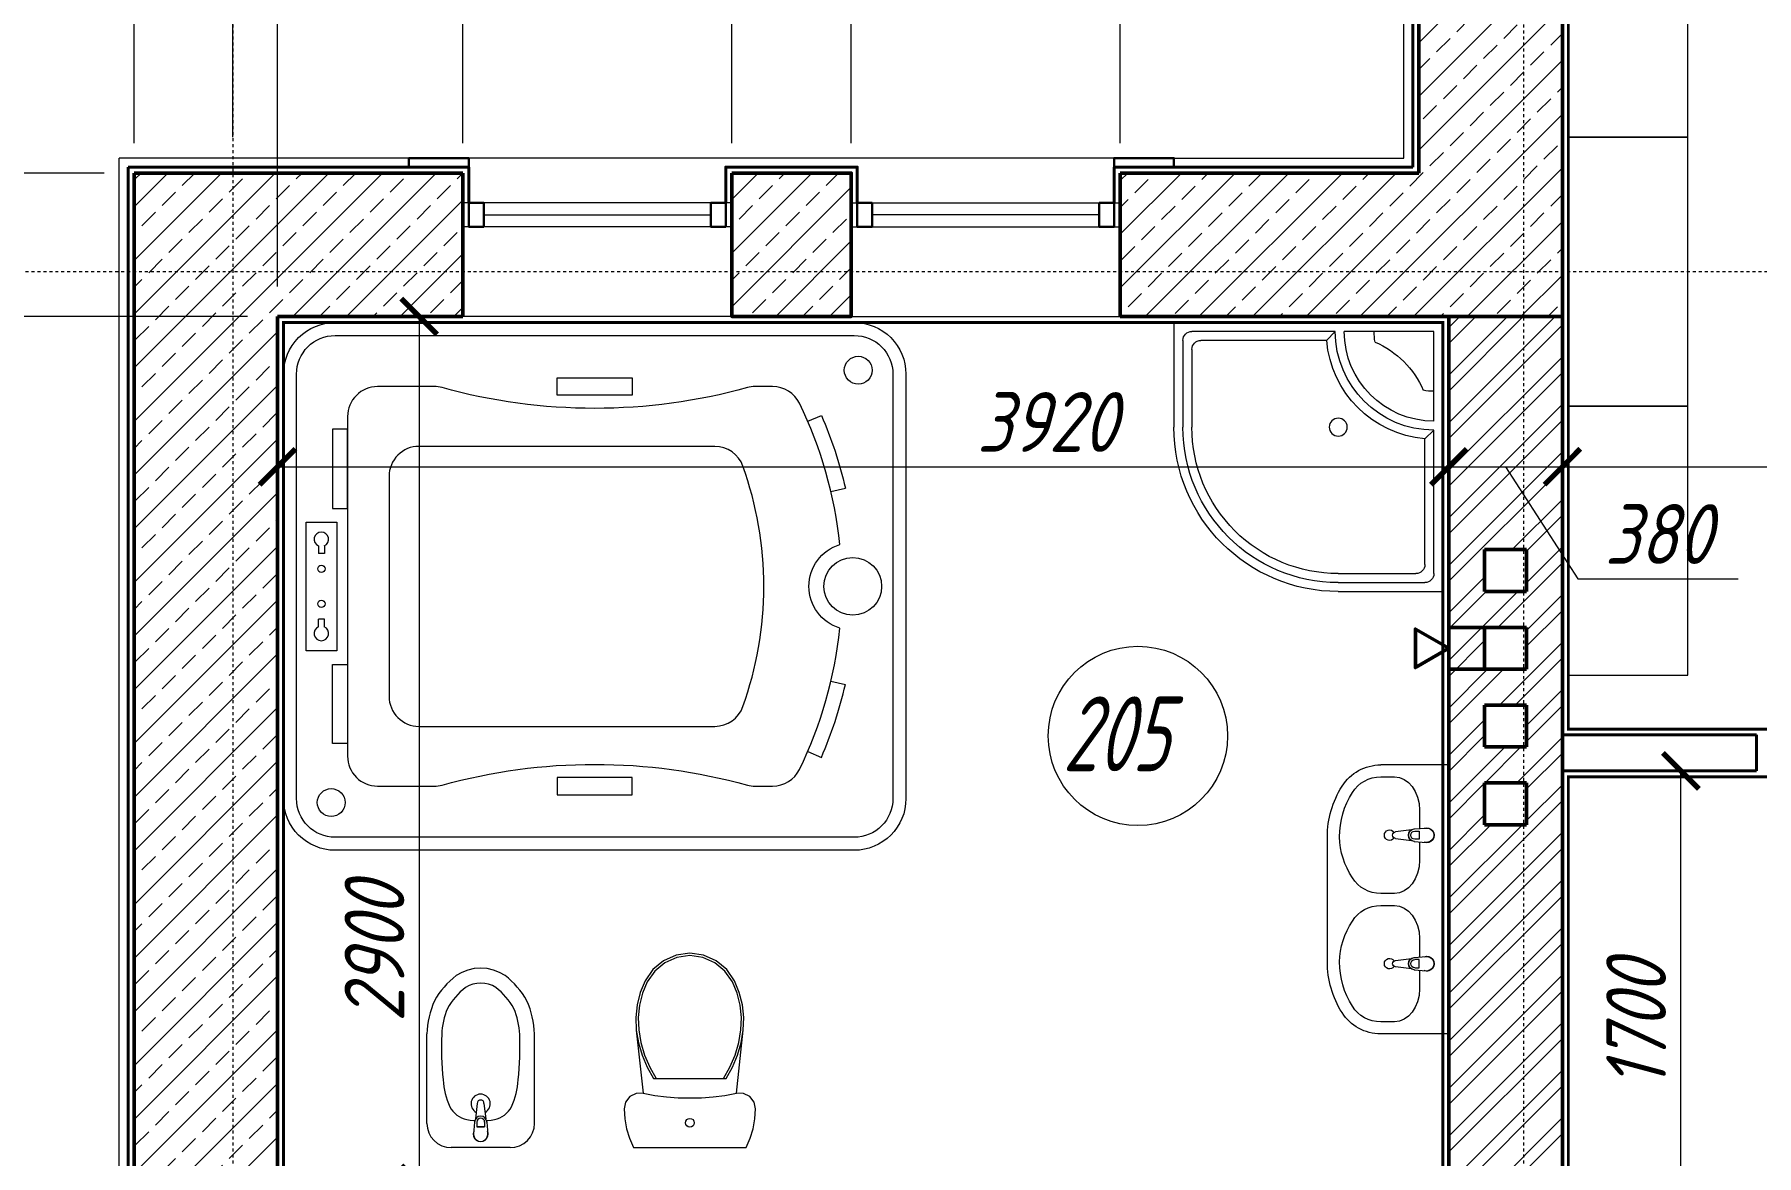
# Model space of a CAD drawing. Header units: millimetres. Extents: x 54 to 1314, y 20 to 614.
# Drawn here: x 570.9 to 628.5, y 526 to 563.6 of the extents above; entities that cross this region are included whole.
import ezdxf

# ---------------------------------------------------------------- set-up
doc = ezdxf.new("R2010")
doc.units = ezdxf.units.MM
doc.linetypes.add('CENTER2', pattern=[1.125, 0.75, -0.125, 0.125, -0.125])
for name, color, linetype, lineweight in [('A_ОКНА', 4, 'Continuous', 13), ('A_ПЕРЕГОР', 213, 'Continuous', 40), ('A_РАЗМ.ОСНОВНЫЕ', 4, 'Continuous', 13), ('A_САНТЕХ', 42, 'Continuous', 13), ('A_ФАСАД', 30, 'Continuous', 15), ('TX', 2, 'Continuous', 9), ('А_ВТОРОЙ ПЛАН', 241, 'Continuous', 9), ('А_МАРК.ПОМЕЩЕНИЙ', 173, 'Continuous', 20), ('А_ОК.ПЕРЕПЛЕТ', 4, 'Continuous', 30), ('А_ПЕРВЫЙ ПЛАН', 102, 'Continuous', 15), ('А_САНТЕХ', 151, 'Continuous', 13), ('А_СТЕНЫ ГАЗОБЕТОН', 5, 'Continuous', 50), ('А_СТЕНЫ КИРПИЧ', 5, 'Continuous', 50), ('А_ШТУКАТУРКА ФАСАД', 7, 'Continuous', 15), ('ОСИ', 40, 'CENTER2', 18)]:
    doc.layers.add(name, color=color, linetype=linetype, lineweight=lineweight)
doc.styles.add('ROMANS', font='romans.shx', dxfattribs={"width": 0.8, "oblique": 15})
doc.styles.add('SPDS', font='romans.shx', dxfattribs={"width": 0.85, "oblique": 15})
doc.dimstyles.new('100', dxfattribs={"dimtxt": 2, "dimasz": 1.2, "dimexe": 0, "dimexo": 1, "dimgap": 0.5, "dimtad": 1, "dimdec": 0, "dimlfac": 100, "dimdsep": 46, "dimtxsty": 'ROMANS', "dimblk1": 'ARCHTICK', "dimblk2": 'ARCHTICK', "dimsah": 1, "dimcen": 2, "dimclrd": 256, "dimclre": 256, "dimclrt": 256, "dimadec": 0, "dimazin": 2, "dimtfac": 1, "dimtdec": 0, "dimtmove": 1, "dimatfit": 3, "dimfxl": 1, "dimtvp": 1.5, "dimtolj": 1, "dimtzin": 0, "dimlwd": -1, "dimlwe": -1, "dimarcsym": 0})

# ---------------------------------------------------------------- blocks, each defined once
blk = doc.blocks.new('раковина дуплет')
at = {"layer": 'A_САНТЕХ'}
for p, q in [((1604.08, -10140.353), (1599.901, -10140.353)), ((1597.491, -10144.417), (1597.491, -10142.141)), ((1597.893, -10142.141), (1597.893, -10142.596)), ((1601.79, -10142.596), (1601.79, -10142.141)), ((1602.192, -10142.141), (1602.192, -10142.596)), ((1606.089, -10142.596), (1606.089, -10142.141)), ((1606.491, -10144.417), (1606.491, -10142.141)), ((1599.664, -10143.163), (1599.731, -10142.634)), ((1599.953, -10142.634), (1600.019, -10143.163)), ((1604.029, -10142.634), (1603.962, -10143.163)), ((1604.317, -10143.163), (1604.251, -10142.634)), ((1599.001, -10143.438), (1599.619, -10143.438)), ((1599.632, -10143.259), (1599.603, -10143.661)), ((1599.603, -10143.661), (1599.604, -10143.712)), ((1599.706, -10143.28), (1599.706, -10143.429)), ((1599.706, -10143.422), (1599.978, -10143.422)), ((1599.706, -10143.429), (1599.978, -10143.429)), ((1599.978, -10143.429), (1599.978, -10143.28)), ((1600.052, -10143.259), (1600.081, -10143.661)), ((1600.065, -10143.438), (1600.681, -10143.438)), ((1600.081, -10143.661), (1600.08, -10143.711)), ((1603.3, -10143.438), (1603.917, -10143.438)), ((1603.93, -10143.259), (1603.901, -10143.661)), ((1603.901, -10143.661), (1603.902, -10143.711)), ((1604.004, -10143.429), (1604.004, -10143.28)), ((1604.276, -10143.422), (1604.004, -10143.422)), ((1604.276, -10143.429), (1604.004, -10143.429)), ((1604.276, -10143.28), (1604.276, -10143.429)), ((1604.35, -10143.259), (1604.379, -10143.661)), ((1604.363, -10143.438), (1604.98, -10143.438)), ((1604.379, -10143.661), (1604.378, -10143.712)), ((1597.491, -10144.417), (1606.491, -10144.417))]:
    blk.add_line(p, q, dxfattribs=at)
for centre, radius, start, end in [((1599.842, -10142.435), 0.175, 301.63685, 238.36315), ((1599.842, -10142.648), 0.112, 7.13892, 172.86108), ((1604.14, -10142.435), 0.175, 301.63685, 238.36315), ((1604.14, -10142.648), 0.112, 7.13892, 172.86108), ((1599.842, -10143.278), 0.211, 5.16961, 174.83039), ((1599.842, -10143.284), 0.211, 5.16961, 174.83039), ((1599.842, -10143.28), 0.136, 0, 180), ((1604.14, -10143.278), 0.211, 5.16961, 174.83039), ((1604.14, -10143.284), 0.211, 5.16961, 174.83039), ((1604.14, -10143.28), 0.136, 0, 180), ((1599.842, -10143.678), 0.25, 159.28556, 20.71444), ((1599.842, -10143.678), 0.24, 188.1033, 352.16259), ((1604.14, -10143.678), 0.25, 159.28556, 20.71444), ((1604.14, -10143.678), 0.24, 187.83741, 351.8967)]:
    blk.add_arc(centre, radius, start, end, dxfattribs=at)
for centre, major_axis, ratio, start_param, end_param in [((1599.001, -10142.141), (0, -1.528), 0.98865, 3.698192, 4.712389), ((1599.901, -10143.604), (0, -3.251), 0.98865, 3.141593, 3.698192), ((1599.901, -10143.604), (0, -2.845), 0.98865, 3.141593, 3.698192), ((1599.841, -10143.391), (0, -2.632), 0.98865, 2.561846, 3.118445), ((1604.14, -10143.391), (0, -2.632), 0.98865, 3.164769, 3.721368), ((1604.08, -10143.604), (0, -3.251), 0.98865, 2.584993, 3.141593), ((1604.08, -10143.604), (0, -2.845), 0.98865, 2.584993, 3.141593), ((1604.98, -10142.141), (0, -1.528), 0.98865, 1.570796, 2.584993), ((1599.001, -10142.141), (0, -1.122), 0.98865, 3.698192, 4.712389), ((1600.681, -10142.141), (0, -1.122), 0.98865, 1.570796, 2.584993), ((1603.3, -10142.141), (0, -1.122), 0.98865, 3.698192, 4.712389), ((1604.98, -10142.141), (0, -1.122), 0.98865, 1.570796, 2.584993), ((1599.001, -10142.596), (1.109, 0), 0.758611, 3.141593, 4.712389), ((1600.681, -10142.596), (1.109, 0), 0.758611, 4.712389, 6.283185), ((1603.3, -10142.596), (1.109, 0), 0.758611, 3.141593, 4.712389), ((1604.98, -10142.596), (1.109, 0), 0.758611, 4.712389, 6.283185)]:
    blk.add_ellipse(centre, major_axis=major_axis, ratio=ratio, start_param=start_param, end_param=end_param, dxfattribs=at)
blk = doc.blocks.new('jhuyiko')
at = {"layer": 'A_САНТЕХ'}
for p, q in [((2082.057, -3965.296), (2082.057, -3956.296)), ((2082.057, -3956.296), (2091.057, -3956.296)), ((2082.357, -3959.596), (2082.357, -3956.596)), ((2082.357, -3956.596), (2085.357, -3956.596)), ((2085.657, -3956.596), (2090.457, -3956.596)), ((2085.945, -3956.896), (2085.657, -3956.596)), ((2091.057, -3956.296), (2091.057, -3959.796)), ((2085.945, -3956.896), (2090.157, -3956.896)), ((2090.457, -3957.196), (2090.457, -3959.796)), ((2090.757, -3956.896), (2090.757, -3959.796)), ((2082.357, -3964.696), (2082.357, -3959.896)), ((2082.657, -3960.183), (2082.357, -3959.896)), ((2082.657, -3964.396), (2082.657, -3960.183)), ((2085.557, -3964.696), (2082.957, -3964.696)), ((2085.557, -3964.996), (2082.657, -3964.996)), ((2085.557, -3965.296), (2082.057, -3965.296))]:
    blk.add_line(p, q, dxfattribs=at)
blk.add_circle((2085.557, -3959.796), 0.3, dxfattribs=at)
for centre, radius, start, end in [((2082.357, -3956.596), 3, 270, 0), ((2082.357, -3956.596), 3.3, 270, 0), ((2082.357, -3956.596), 2, 349.83437, 0), ((2090.457, -3956.896), 0.3, 0, 90), ((2082.357, -3956.596), 3.6, 274.78019, 355.21981), ((2085.557, -3959.796), 3.102, 113.38957, 156.61043), ((2090.157, -3957.196), 0.3, 0, 90), ((2082.357, -3956.596), 2, 270, 280.16563), ((2085.557, -3959.796), 5.5, 270, 0), ((2085.557, -3959.796), 5.2, 270, 0), ((2085.557, -3959.796), 4.9, 269.99953, 0.00047), ((2082.657, -3964.696), 0.3, 180, 270), ((2082.957, -3964.396), 0.3, 180, 270)]:
    blk.add_arc(centre, radius, start, end, dxfattribs=at)
blk = doc.blocks.new('s_27')
for p, q in [((-317.3, 1831.9), (-328.7, 1880.6)), ((317.3, 1831.9), (328.7, 1880.6)), ((-552.2, 1754.3), (-572.1, 1800.2)), ((552.2, 1754.3), (572.1, 1800.2)), ((-135.2, 136.7), (-110.2, 136.7)), ((-135.2, 117), (-110.2, 117)), ((-110.2, 136.7), (-110.2, 117)), ((110.2, 136.7), (110.2, 117)), ((135.2, 136.7), (110.2, 136.7)), ((135.2, 117), (110.2, 117))]:
    blk.add_line(p, q)
for points in [[(-882.8, 172.6), (-882.8, 1910.4, -0.414214), (-710.2, 2083), (710.2, 2083, -0.414214), (882.8, 1910.4), (882.8, 172.6, -0.414214), (710.2, 0), (-710.2, 0, -0.414214)], [(-839.2, 172.6), (-839.2, 1910.4, -0.414214), (-710.2, 2039.4), (710.2, 2039.4, -0.414214), (839.2, 1910.4), (839.2, 172.6, -0.414214), (710.2, 43.6), (-710.2, 43.6, -0.414214)], [(0, 214.5), (568.3, 214.5, 0.414214), (668.3, 314.5), (668.3, 504, 0.067445), (664.7, 530.6, -0.135506), (664.7, 1552.4, 0.067445), (668.3, 1579), (668.3, 1636.9, 0.286327), (612.3, 1726.7, 0.088896), (139.9, 1861.5, -0.328073), (0, 1758.6, -0.328073), (-139.9, 1861.5, 0.088896), (-612.3, 1726.7, 0.286327), (-668.3, 1636.9), (-668.3, 1579, 0.067445), (-664.7, 1552.4, -0.135506), (-664.7, 530.6, 0.067445), (-668.3, 504), (-668.3, 314.5, 0.414214), (-568.3, 214.5)], [(-368.3, 353.3), (0, 353.3), (368.3, 353.3, 0.414214), (468.3, 453.3), (468.3, 1443.5, 0.316714), (402, 1537.6, 0.086193), (0, 1607.4, 0.086193), (-402, 1537.6, 0.316714), (-468.3, 1443.5), (-468.3, 453.3, 0.414214)]]:
    blk.add_lwpolyline(points, format="xyb", close=True)
for points in [[(-572.1, 1800.2, -0.044512), (-328.7, 1880.6, 0.445343)], [(572.1, 1800.2, 0.044512), (328.7, 1880.6, -0.445343)]]:
    blk.add_lwpolyline(points, format="xyb")
for points in [[(-639.2, 1166.6), (-639.2, 916.4), (-697.4, 916.4), (-697.4, 1166.6)], [(639.2, 1166.6), (639.2, 916.4), (697.4, 916.4), (697.4, 1166.6)], [(-261, 214.5), (-525.6, 214.5), (-525.6, 164.5), (-261, 164.5)], [(-215.2, 75.6), (-215.2, 178), (215.2, 178), (215.2, 75.6)], [(261, 214.5), (525.6, 214.5), (525.6, 164.5), (261, 164.5)]]:
    blk.add_lwpolyline(points, close=True)
for centre, radius in [((-723.1, 1923.4), 46.6), ((0, 1905.2), 96.6), ((723.1, 159.6), 46.6), ((-58.7, 126.8), 12.2), ((58.7, 126.8), 12.2)]:
    blk.add_circle(centre, radius)
for centre, start, end in [((-157.4, 126.8), 23.82976, 336.17024), ((157.4, 126.8), 203.82976, 156.17024)]:
    blk.add_arc(centre, 24.3, start, end)
blk = doc.blocks.new('УН.')
at = {"layer": 'A_САНТЕХ'}
for p, q in [((2566.758, 1201.264), (2566.624, 1200.956)), ((2570.536, 1201.264), (2566.758, 1201.264)), ((2570.671, 1200.956), (2570.536, 1201.264)), ((2566.526, 1200.635), (2566.467, 1200.304)), ((2566.624, 1200.956), (2566.526, 1200.635)), ((2570.768, 1200.635), (2570.671, 1200.956)), ((2570.828, 1200.304), (2570.768, 1200.635)), ((2566.467, 1200.304), (2566.447, 1199.969)), ((2566.447, 1199.969), (2566.499, 1199.742)), ((2570.796, 1199.742), (2570.847, 1199.969)), ((2570.847, 1199.969), (2570.828, 1200.304)), ((2566.499, 1199.742), (2566.642, 1199.559)), ((2566.642, 1199.559), (2566.851, 1199.455)), ((2566.851, 1199.455), (2567.085, 1199.45)), ((2567.085, 1199.45), (2566.857, 1197.334)), ((2570.21, 1199.45), (2570.443, 1199.455)), ((2570.438, 1197.334), (2570.21, 1199.45)), ((2570.443, 1199.455), (2570.652, 1199.559)), ((2570.652, 1199.559), (2570.796, 1199.742)), ((2567.426, 1198.957), (2567.215, 1198.578)), ((2567.522, 1198.957), (2567.304, 1198.578)), ((2569.868, 1198.957), (2567.426, 1198.957)), ((2569.991, 1198.578), (2569.772, 1198.957)), ((2570.08, 1198.578), (2569.868, 1198.957)), ((2567.215, 1198.578), (2567.048, 1198.178)), ((2567.304, 1198.578), (2567.132, 1198.176)), ((2570.162, 1198.176), (2569.991, 1198.578)), ((2570.247, 1198.178), (2570.08, 1198.578)), ((2566.928, 1197.761), (2566.857, 1197.334)), ((2567.048, 1198.178), (2566.928, 1197.761)), ((2567.009, 1197.756), (2566.937, 1197.325)), ((2567.132, 1198.176), (2567.009, 1197.756)), ((2570.285, 1197.756), (2570.162, 1198.176)), ((2570.367, 1197.761), (2570.247, 1198.178)), ((2570.358, 1197.325), (2570.285, 1197.756)), ((2570.438, 1197.334), (2570.367, 1197.761)), ((2566.857, 1197.334), (2566.842, 1196.911)), ((2566.937, 1197.325), (2566.922, 1196.914)), ((2570.372, 1196.914), (2570.358, 1197.325)), ((2570.453, 1196.911), (2570.438, 1197.334)), ((2566.842, 1196.911), (2566.887, 1196.49)), ((2566.922, 1196.914), (2566.966, 1196.504)), ((2566.966, 1196.504), (2567.067, 1196.105)), ((2570.227, 1196.105), (2570.329, 1196.504)), ((2570.329, 1196.504), (2570.372, 1196.914)), ((2570.408, 1196.49), (2570.453, 1196.911)), ((2566.887, 1196.49), (2566.991, 1196.08)), ((2566.991, 1196.08), (2567.152, 1195.688)), ((2567.067, 1196.105), (2567.224, 1195.724)), ((2570.07, 1195.724), (2570.227, 1196.105)), ((2570.143, 1195.688), (2570.304, 1196.08)), ((2570.304, 1196.08), (2570.408, 1196.49)), ((2567.152, 1195.688), (2567.413, 1195.308)), ((2567.224, 1195.724), (2567.472, 1195.362)), ((2567.472, 1195.362), (2567.81, 1195.082)), ((2569.485, 1195.082), (2569.823, 1195.362)), ((2569.823, 1195.362), (2570.07, 1195.724)), ((2569.882, 1195.308), (2570.143, 1195.688)), ((2567.413, 1195.308), (2567.768, 1195.014)), ((2567.768, 1195.014), (2568.19, 1194.828)), ((2567.81, 1195.082), (2568.212, 1194.905)), ((2568.19, 1194.828), (2568.647, 1194.764)), ((2568.212, 1194.905), (2568.647, 1194.844)), ((2568.647, 1194.844), (2569.083, 1194.905)), ((2568.647, 1194.764), (2569.105, 1194.828)), ((2569.083, 1194.905), (2569.485, 1195.082)), ((2569.105, 1194.828), (2569.527, 1195.014)), ((2569.527, 1195.014), (2569.882, 1195.308))]:
    blk.add_line(p, q, dxfattribs=at)
blk.add_lwpolyline([(2570.21, 1199.45), (2569.823, 1199.519), (2569.433, 1199.568), (2569.04, 1199.597), (2568.647, 1199.607), (2568.254, 1199.597), (2567.862, 1199.568), (2567.472, 1199.519), (2567.085, 1199.45)], dxfattribs=at)
blk.add_circle((2568.647, 1200.438), 0.15, dxfattribs=at)
blk = doc.blocks.new('ПАКЕВУОГШЛ')
at = {"layer": 'A_САНТЕХ'}
for p, q in [((8687.652, 6885.097), (8684.658, 6885.097)), ((8688.457, 6884.287), (8688.457, 6882.308)), ((8686.979, 6883.408), (8687.495, 6883.466)), ((8687.609, 6883.501), (8688.009, 6883.538)), ((8687.609, 6883.43), (8687.76, 6883.43)), ((8687.754, 6883.164), (8687.753, 6883.43)), ((8687.761, 6883.164), (8687.76, 6883.43)), ((8686.98, 6883.185), (8687.495, 6883.128)), ((8687.609, 6883.164), (8687.761, 6883.164)), ((8687.609, 6883.093), (8688.01, 6883.057)), ((8687.652, 6881.497), (8684.658, 6881.497))]:
    blk.add_line(p, q, dxfattribs=at)
for points in [[(8684.658, 6885.097), (8684.515, 6885.09), (8684.372, 6885.075), (8684.23, 6885.054), (8684.089, 6885.025), (8683.95, 6884.99), (8683.812, 6884.948), (8683.677, 6884.9), (8683.544, 6884.844)], [(8688.457, 6884.287), (8688.441, 6884.445), (8688.395, 6884.597), (8688.321, 6884.737), (8688.221, 6884.86), (8688.099, 6884.961), (8687.96, 6885.036), (8687.809, 6885.082), (8687.652, 6885.097)], [(8683.544, 6884.844), (8683.425, 6884.772), (8683.309, 6884.695), (8683.197, 6884.611), (8683.089, 6884.522), (8682.986, 6884.427), (8682.887, 6884.328), (8682.794, 6884.223), (8682.706, 6884.114)], [(8684.671, 6884.602), (8684.56, 6884.595), (8684.448, 6884.583), (8684.338, 6884.566), (8684.228, 6884.544), (8684.119, 6884.518), (8684.012, 6884.486), (8683.905, 6884.451), (8683.801, 6884.411)], [(8686.193, 6884.553), (8686.003, 6884.571), (8685.813, 6884.585), (8685.623, 6884.596), (8685.433, 6884.604), (8685.243, 6884.608), (8685.052, 6884.609), (8684.862, 6884.607), (8684.671, 6884.602)], [(8687.093, 6884.328), (8686.986, 6884.374), (8686.876, 6884.415), (8686.765, 6884.451), (8686.653, 6884.482), (8686.539, 6884.508), (8686.424, 6884.528), (8686.309, 6884.543), (8686.193, 6884.553)], [(8682.706, 6884.114), (8682.599, 6883.927), (8682.52, 6883.725), (8682.473, 6883.513), (8682.457, 6883.297), (8682.473, 6883.081), (8682.52, 6882.87), (8682.599, 6882.668), (8682.706, 6882.48)], [(8683.801, 6884.411), (8683.701, 6884.351), (8683.604, 6884.287), (8683.511, 6884.218), (8683.421, 6884.144), (8683.335, 6884.066), (8683.253, 6883.983), (8683.176, 6883.896), (8683.102, 6883.806)], [(8687.521, 6883.765), (8687.498, 6883.854), (8687.465, 6883.939), (8687.423, 6884.02), (8687.372, 6884.096), (8687.312, 6884.166), (8687.245, 6884.228), (8687.172, 6884.283), (8687.093, 6884.328)], [(8683.102, 6883.806), (8683.039, 6883.688), (8682.994, 6883.562), (8682.966, 6883.431), (8682.956, 6883.297), (8682.966, 6883.164), (8682.994, 6883.033), (8683.039, 6882.907), (8683.102, 6882.789)], [(8687.555, 6883.494), (8687.552, 6883.532), (8687.539, 6883.649), (8687.521, 6883.765)], [(8683.102, 6882.789), (8683.176, 6882.698), (8683.253, 6882.612), (8683.335, 6882.529), (8683.421, 6882.451), (8683.511, 6882.377), (8683.604, 6882.308), (8683.701, 6882.243), (8683.801, 6882.184)], [(8687.093, 6882.266), (8687.172, 6882.312), (8687.245, 6882.366), (8687.312, 6882.429), (8687.372, 6882.498), (8687.423, 6882.574), (8687.465, 6882.656), (8687.498, 6882.741), (8687.521, 6882.83)], [(8687.521, 6882.83), (8687.539, 6882.946), (8687.552, 6883.063), (8687.555, 6883.1)], [(8682.706, 6882.48), (8682.794, 6882.371), (8682.887, 6882.267), (8682.986, 6882.167), (8683.089, 6882.073), (8683.197, 6881.984), (8683.309, 6881.9), (8683.425, 6881.822), (8683.544, 6881.75)], [(8686.193, 6882.042), (8686.309, 6882.051), (8686.424, 6882.066), (8686.539, 6882.087), (8686.653, 6882.112), (8686.765, 6882.143), (8686.876, 6882.179), (8686.986, 6882.22), (8687.093, 6882.266)], [(8687.652, 6881.497), (8687.809, 6881.513), (8687.96, 6881.559), (8688.099, 6881.634), (8688.221, 6881.735), (8688.321, 6881.857), (8688.395, 6881.998), (8688.441, 6882.149), (8688.457, 6882.308)], [(8683.544, 6881.75), (8683.677, 6881.695), (8683.812, 6881.646), (8683.95, 6881.604), (8684.089, 6881.569), (8684.23, 6881.541), (8684.372, 6881.519), (8684.515, 6881.505), (8684.658, 6881.497)], [(8683.801, 6882.184), (8683.905, 6882.144), (8684.012, 6882.108), (8684.119, 6882.077), (8684.228, 6882.051), (8684.338, 6882.029), (8684.448, 6882.012), (8684.56, 6882), (8684.671, 6881.992)], [(8684.671, 6881.992), (8684.862, 6881.987), (8685.052, 6881.985), (8685.243, 6881.987), (8685.433, 6881.991), (8685.623, 6881.999), (8685.813, 6882.01), (8686.003, 6882.024), (8686.193, 6882.042)]]:
    blk.add_lwpolyline(points, dxfattribs=at)
for centre, radius, start, end in [((8686.995, 6883.296), 0.323, 26.85863, 333.24225), ((8686.979, 6883.296), 0.112, 90.05044, 270.05044), ((8687.609, 6883.297), 0.204, 90.05044, 270.05044), ((8687.609, 6883.297), 0.133, 90.05044, 270.05044), ((8688.01, 6883.297), 0.25, 248.08433, 112.01654), ((8688.01, 6883.297), 0.24, 259.65079, 100.45008)]:
    blk.add_arc(centre, radius, start, end, dxfattribs=at)
blk = doc.blocks.new('_ARCHTICK')
at = {"color": 0, "linetype": 'ByBlock', "const_width": 0.15}
blk.add_lwpolyline([(-0.5, -0.5), (0.5, 0.5)], dxfattribs=at)
blk = doc.blocks.new('*D355')
at = {"layer": 'A_РАЗМ.ОСНОВНЫЕ', "transparency": 16777216}
for p, q in [((579.025, 553.117), (579.025, 549.089)), ((618.225, 553.117), (618.225, 549.089)), ((579.025, 549.089), (618.225, 549.089))]:
    blk.add_line(p, q, dxfattribs=at)
at = {"layer": 'Defpoints', "color": 0, "transparency": 16777216}
for p in [(579.025, 554.117), (618.225, 554.117), (618.225, 549.089)]:
    blk.add_point(p, dxfattribs=at)
at = {"layer": 'A_РАЗМ.ОСНОВНЫЕ', "transparency": 16777216, "xscale": 1.2, "yscale": 1.2, "zscale": 1.2, "rotation": 180}
blk.add_blockref('_ARCHTICK', (579.025, 549.089), dxfattribs=at)
at = {"layer": 'A_РАЗМ.ОСНОВНЫЕ', "transparency": 16777216, "xscale": 1.2, "yscale": 1.2, "zscale": 1.2}
blk.add_blockref('_ARCHTICK', (618.225, 549.089), dxfattribs=at)
at = {"layer": 'A_РАЗМ.ОСНОВНЫЕ', "transparency": 16777216, "insert": (604.77, 550.589), "char_height": 2, "attachment_point": 5, "style": 'ROMANS'}
blk.add_mtext('\\A1;3920', dxfattribs=at)
blk = doc.blocks.new('*D356')
at = {"layer": 'A_РАЗМ.ОСНОВНЫЕ', "transparency": 16777216}
for p, q in [((618.225, 553.117), (618.225, 549.089)), ((622.025, 552.888), (622.025, 549.089)), ((618.225, 549.089), (622.025, 549.089)), ((620.125, 549.089), (622.539, 545.339)), ((622.539, 545.339), (627.909, 545.339))]:
    blk.add_line(p, q, dxfattribs=at)
at = {"layer": 'Defpoints', "color": 0, "transparency": 16777216}
for p in [(618.225, 554.117), (622.025, 553.888), (622.025, 549.089)]:
    blk.add_point(p, dxfattribs=at)
at = {"layer": 'A_РАЗМ.ОСНОВНЫЕ', "transparency": 16777216, "xscale": 1.2, "yscale": 1.2, "zscale": 1.2, "rotation": 180}
blk.add_blockref('_ARCHTICK', (618.225, 549.089), dxfattribs=at)
at = {"layer": 'A_РАЗМ.ОСНОВНЫЕ', "transparency": 16777216, "xscale": 1.2, "yscale": 1.2, "zscale": 1.2}
blk.add_blockref('_ARCHTICK', (622.025, 549.089), dxfattribs=at)
at = {"layer": 'A_РАЗМ.ОСНОВНЫЕ', "transparency": 16777216, "insert": (625.224, 546.839), "char_height": 2, "attachment_point": 5, "style": 'ROMANS'}
blk.add_mtext('\\A1;380', dxfattribs=at)
blk = doc.blocks.new('*D357')
at = {"layer": 'A_РАЗМ.ОСНОВНЫЕ', "transparency": 16777216}
for p, q in [((622.025, 552.888), (622.025, 549.089)), ((667.425, 550.742), (667.425, 549.089)), ((622.025, 549.089), (667.425, 549.089))]:
    blk.add_line(p, q, dxfattribs=at)
at = {"layer": 'Defpoints', "color": 0, "transparency": 16777216}
for p in [(622.025, 553.888), (667.425, 551.742), (667.425, 549.089)]:
    blk.add_point(p, dxfattribs=at)
at = {"layer": 'A_РАЗМ.ОСНОВНЫЕ', "transparency": 16777216, "xscale": 1.2, "yscale": 1.2, "zscale": 1.2, "rotation": 180}
blk.add_blockref('_ARCHTICK', (622.025, 549.089), dxfattribs=at)
at = {"layer": 'A_РАЗМ.ОСНОВНЫЕ', "transparency": 16777216, "xscale": 1.2, "yscale": 1.2, "zscale": 1.2}
blk.add_blockref('_ARCHTICK', (667.425, 549.089), dxfattribs=at)
at = {"layer": 'A_РАЗМ.ОСНОВНЫЕ', "transparency": 16777216, "insert": (644.725, 550.589), "char_height": 2, "attachment_point": 5, "style": 'ROMANS'}
blk.add_mtext('\\A1;4540', dxfattribs=at)
blk = doc.blocks.new('*D360')
at = {"layer": 'A_РАЗМ.ОСНОВНЫЕ', "transparency": 16777216}
for p, q in [((581.025, 554.117), (583.768, 554.117)), ((583.768, 554.117), (583.768, 525.117)), ((581.025, 525.117), (583.768, 525.117))]:
    blk.add_line(p, q, dxfattribs=at)
at = {"layer": 'Defpoints', "color": 0, "transparency": 16777216}
for p in [(580.025, 554.117), (580.025, 525.117), (583.768, 525.117)]:
    blk.add_point(p, dxfattribs=at)
at = {"layer": 'A_РАЗМ.ОСНОВНЫЕ', "transparency": 16777216, "xscale": 1.2, "yscale": 1.2, "zscale": 1.2}
for p, rotation in [((583.768, 554.117), 90), ((583.768, 525.117), 270)]:
    blk.add_blockref('_ARCHTICK', p, dxfattribs=dict(at, rotation=rotation))
at = {"layer": 'A_РАЗМ.ОСНОВНЫЕ', "transparency": 16777216, "insert": (582.268, 532.838), "char_height": 2, "attachment_point": 5, "rotation": 90, "style": 'ROMANS'}
blk.add_mtext('\\A1;2900', dxfattribs=at)
blk = doc.blocks.new('*D383')
at = {"layer": 'A_РАЗМ.ОСНОВНЫЕ', "transparency": 16777216}
for p, q in [((621.025, 569.317), (567.54, 569.317)), ((567.54, 569.317), (567.54, 558.917)), ((573.225, 558.917), (567.54, 558.917))]:
    blk.add_line(p, q, dxfattribs=at)
at = {"layer": 'Defpoints', "color": 0, "transparency": 16777216}
for p in [(622.025, 569.317), (567.54, 558.917), (574.225, 558.917)]:
    blk.add_point(p, dxfattribs=at)
at = {"layer": 'A_РАЗМ.ОСНОВНЫЕ', "transparency": 16777216, "xscale": 1.2, "yscale": 1.2, "zscale": 1.2}
for p, rotation in [((567.54, 569.317), 90), ((567.54, 558.917), 270)]:
    blk.add_blockref('_ARCHTICK', p, dxfattribs=dict(at, rotation=rotation))
at = {"layer": 'A_РАЗМ.ОСНОВНЫЕ', "transparency": 16777216, "insert": (566.04, 564.117), "char_height": 2, "attachment_point": 5, "rotation": 90, "style": 'ROMANS'}
blk.add_mtext('\\A1;1040', dxfattribs=at)
blk = doc.blocks.new('*D384')
at = {"layer": 'A_РАЗМ.ОСНОВНЫЕ', "transparency": 16777216}
for p, q in [((564.29, 558.117), (564.29, 563.487)), ((573.225, 558.917), (567.54, 558.917)), ((567.54, 558.917), (567.54, 555.617)), ((567.54, 557.267), (564.29, 558.117)), ((562.067, 555.617), (567.54, 555.617))]:
    blk.add_line(p, q, dxfattribs=at)
at = {"layer": 'Defpoints', "color": 0, "transparency": 16777216}
for p in [(574.225, 558.917), (561.067, 555.617), (567.54, 555.617)]:
    blk.add_point(p, dxfattribs=at)
at = {"layer": 'A_РАЗМ.ОСНОВНЫЕ', "transparency": 16777216, "xscale": 1.2, "yscale": 1.2, "zscale": 1.2}
for p, rotation in [((567.54, 558.917), 90), ((567.54, 555.617), 270)]:
    blk.add_blockref('_ARCHTICK', p, dxfattribs=dict(at, rotation=rotation))
at = {"layer": 'A_РАЗМ.ОСНОВНЫЕ', "transparency": 16777216, "insert": (562.79, 560.802), "char_height": 2, "attachment_point": 5, "rotation": 90, "style": 'ROMANS'}
blk.add_mtext('\\A1;330', dxfattribs=at)
blk = doc.blocks.new('*D392')
at = {"layer": 'A_РАЗМ.ОСНОВНЫЕ', "transparency": 16777216}
for p, q in [((623.194, 538.917), (625.994, 538.917)), ((625.994, 521.917), (625.994, 538.917)), ((623.025, 521.917), (625.994, 521.917))]:
    blk.add_line(p, q, dxfattribs=at)
at = {"layer": 'Defpoints', "color": 0, "transparency": 16777216}
for p in [(622.194, 538.917), (625.994, 538.917), (622.025, 521.917)]:
    blk.add_point(p, dxfattribs=at)
at = {"layer": 'A_РАЗМ.ОСНОВНЫЕ', "transparency": 16777216, "xscale": 1.2, "yscale": 1.2, "zscale": 1.2}
for p, rotation in [((625.994, 538.917), 90), ((625.994, 521.917), 270)]:
    blk.add_blockref('_ARCHTICK', p, dxfattribs=dict(at, rotation=rotation))
at = {"layer": 'A_РАЗМ.ОСНОВНЫЕ', "transparency": 16777216, "insert": (624.494, 530.417), "char_height": 2, "attachment_point": 5, "rotation": 90, "style": 'ROMANS'}
blk.add_mtext('\\A1;1700', dxfattribs=at)
blk = doc.blocks.new('*D396')
at = {"layer": 'A_РАЗМ.ОСНОВНЫЕ', "transparency": 16777216}
for p, q in [((573.566, 590.639), (568.196, 590.639)), ((575.875, 587.389), (573.566, 590.639)), ((574.225, 559.917), (574.225, 587.389)), ((574.225, 587.389), (577.525, 587.389)), ((577.525, 560.117), (577.525, 587.389))]:
    blk.add_line(p, q, dxfattribs=at)
at = {"layer": 'Defpoints', "color": 0, "transparency": 16777216}
for p in [(577.525, 587.389), (577.525, 559.117), (574.225, 558.917)]:
    blk.add_point(p, dxfattribs=at)
at = {"layer": 'A_РАЗМ.ОСНОВНЫЕ', "transparency": 16777216, "xscale": 1.2, "yscale": 1.2, "zscale": 1.2, "rotation": 180}
blk.add_blockref('_ARCHTICK', (574.225, 587.389), dxfattribs=at)
at = {"layer": 'A_РАЗМ.ОСНОВНЫЕ', "transparency": 16777216, "xscale": 1.2, "yscale": 1.2, "zscale": 1.2}
blk.add_blockref('_ARCHTICK', (577.525, 587.389), dxfattribs=at)
at = {"layer": 'A_РАЗМ.ОСНОВНЫЕ', "transparency": 16777216, "insert": (570.881, 592.139), "char_height": 2, "attachment_point": 5, "style": 'ROMANS'}
blk.add_mtext('\\A1;330', dxfattribs=at)
blk = doc.blocks.new('*D400')
at = {"layer": 'A_РАЗМ.ОСНОВНЫЕ', "transparency": 16777216}
for p, q in [((578.025, 554.117), (567.54, 554.117)), ((567.54, 518.917), (567.54, 554.117)), ((573.225, 518.917), (567.54, 518.917))]:
    blk.add_line(p, q, dxfattribs=at)
at = {"layer": 'Defpoints', "color": 0, "transparency": 16777216}
for p in [(567.54, 554.117), (579.025, 554.117), (574.225, 518.917)]:
    blk.add_point(p, dxfattribs=at)
at = {"layer": 'A_РАЗМ.ОСНОВНЫЕ', "transparency": 16777216, "xscale": 1.2, "yscale": 1.2, "zscale": 1.2}
for p, rotation in [((567.54, 554.117), 90), ((567.54, 518.917), 270)]:
    blk.add_blockref('_ARCHTICK', p, dxfattribs=dict(at, rotation=rotation))
at = {"layer": 'A_РАЗМ.ОСНОВНЫЕ', "transparency": 16777216, "insert": (566.04, 536.517), "char_height": 2, "attachment_point": 5, "rotation": 90, "style": 'ROMANS'}
blk.add_mtext('\\A1;3520', dxfattribs=at)
blk = doc.blocks.new('*D401')
at = {"layer": 'A_РАЗМ.ОСНОВНЫЕ', "transparency": 16777216}
for p, q in [((578.275, 587.389), (579.292, 590.639)), ((579.292, 590.639), (584.154, 590.639)), ((577.525, 560.117), (577.525, 587.389)), ((577.525, 587.389), (579.025, 587.389)), ((579.025, 555.117), (579.025, 587.389))]:
    blk.add_line(p, q, dxfattribs=at)
at = {"layer": 'Defpoints', "color": 0, "transparency": 16777216}
for p in [(579.025, 587.389), (577.525, 559.117), (579.025, 554.117)]:
    blk.add_point(p, dxfattribs=at)
at = {"layer": 'A_РАЗМ.ОСНОВНЫЕ', "transparency": 16777216, "xscale": 1.2, "yscale": 1.2, "zscale": 1.2, "rotation": 180}
blk.add_blockref('_ARCHTICK', (577.525, 587.389), dxfattribs=at)
at = {"layer": 'A_РАЗМ.ОСНОВНЫЕ', "transparency": 16777216, "xscale": 1.2, "yscale": 1.2, "zscale": 1.2}
blk.add_blockref('_ARCHTICK', (579.025, 587.389), dxfattribs=at)
at = {"layer": 'A_РАЗМ.ОСНОВНЫЕ', "transparency": 16777216, "insert": (581.723, 592.139), "char_height": 2, "attachment_point": 5, "style": 'ROMANS'}
blk.add_mtext('\\A1;150', dxfattribs=at)
blk = doc.blocks.new('*D402')
at = {"layer": 'A_РАЗМ.ОСНОВНЫЕ', "transparency": 16777216}
for p, q in [((579.025, 555.117), (579.025, 587.389)), ((579.025, 587.389), (585.225, 587.389)), ((585.225, 559.917), (585.225, 587.389))]:
    blk.add_line(p, q, dxfattribs=at)
at = {"layer": 'Defpoints', "color": 0, "transparency": 16777216}
for p in [(585.225, 587.389), (585.225, 558.917), (579.025, 554.117)]:
    blk.add_point(p, dxfattribs=at)
at = {"layer": 'A_РАЗМ.ОСНОВНЫЕ', "transparency": 16777216, "xscale": 1.2, "yscale": 1.2, "zscale": 1.2, "rotation": 180}
blk.add_blockref('_ARCHTICK', (579.025, 587.389), dxfattribs=at)
at = {"layer": 'A_РАЗМ.ОСНОВНЫЕ', "transparency": 16777216, "xscale": 1.2, "yscale": 1.2, "zscale": 1.2}
blk.add_blockref('_ARCHTICK', (585.225, 587.389), dxfattribs=at)
at = {"layer": 'A_РАЗМ.ОСНОВНЫЕ', "transparency": 16777216, "insert": (582.125, 588.889), "char_height": 2, "attachment_point": 5, "style": 'ROMANS'}
blk.add_mtext('\\A1;620', dxfattribs=at)
blk = doc.blocks.new('*D403')
at = {"layer": 'A_РАЗМ.ОСНОВНЫЕ', "transparency": 16777216}
for p, q in [((585.225, 559.917), (585.225, 587.389)), ((585.225, 587.389), (594.225, 587.389)), ((594.225, 559.917), (594.225, 587.389))]:
    blk.add_line(p, q, dxfattribs=at)
at = {"layer": 'Defpoints', "color": 0, "transparency": 16777216}
for p in [(594.225, 587.389), (585.225, 558.917), (594.225, 558.917)]:
    blk.add_point(p, dxfattribs=at)
at = {"layer": 'A_РАЗМ.ОСНОВНЫЕ', "transparency": 16777216, "xscale": 1.2, "yscale": 1.2, "zscale": 1.2, "rotation": 180}
blk.add_blockref('_ARCHTICK', (585.225, 587.389), dxfattribs=at)
at = {"layer": 'A_РАЗМ.ОСНОВНЫЕ', "transparency": 16777216, "xscale": 1.2, "yscale": 1.2, "zscale": 1.2}
blk.add_blockref('_ARCHTICK', (594.225, 587.389), dxfattribs=at)
at = {"layer": 'A_РАЗМ.ОСНОВНЫЕ', "transparency": 16777216, "insert": (589.725, 588.889), "char_height": 2, "attachment_point": 5, "style": 'ROMANS'}
blk.add_mtext('\\A1;900', dxfattribs=at)
blk = doc.blocks.new('*D404')
at = {"layer": 'A_РАЗМ.ОСНОВНЫЕ', "transparency": 16777216}
for p, q in [((596.225, 587.389), (597.288, 590.639)), ((597.288, 590.639), (602.581, 590.639)), ((594.225, 559.917), (594.225, 587.389)), ((594.225, 587.389), (598.225, 587.389)), ((598.225, 559.917), (598.225, 587.389))]:
    blk.add_line(p, q, dxfattribs=at)
at = {"layer": 'Defpoints', "color": 0, "transparency": 16777216}
for p in [(598.225, 587.389), (594.225, 558.917), (598.225, 558.917)]:
    blk.add_point(p, dxfattribs=at)
at = {"layer": 'A_РАЗМ.ОСНОВНЫЕ', "transparency": 16777216, "xscale": 1.2, "yscale": 1.2, "zscale": 1.2, "rotation": 180}
blk.add_blockref('_ARCHTICK', (594.225, 587.389), dxfattribs=at)
at = {"layer": 'A_РАЗМ.ОСНОВНЫЕ', "transparency": 16777216, "xscale": 1.2, "yscale": 1.2, "zscale": 1.2}
blk.add_blockref('_ARCHTICK', (598.225, 587.389), dxfattribs=at)
at = {"layer": 'A_РАЗМ.ОСНОВНЫЕ', "transparency": 16777216, "insert": (599.934, 592.139), "char_height": 2, "attachment_point": 5, "style": 'ROMANS'}
blk.add_mtext('\\A1;400', dxfattribs=at)
blk = doc.blocks.new('*D405')
at = {"layer": 'A_РАЗМ.ОСНОВНЫЕ', "transparency": 16777216}
for p, q in [((598.225, 559.917), (598.225, 587.389)), ((598.225, 587.389), (607.225, 587.389)), ((607.225, 559.917), (607.225, 587.389))]:
    blk.add_line(p, q, dxfattribs=at)
at = {"layer": 'Defpoints', "color": 0, "transparency": 16777216}
for p in [(607.225, 587.389), (598.225, 558.917), (607.225, 558.917)]:
    blk.add_point(p, dxfattribs=at)
at = {"layer": 'A_РАЗМ.ОСНОВНЫЕ', "transparency": 16777216, "xscale": 1.2, "yscale": 1.2, "zscale": 1.2, "rotation": 180}
blk.add_blockref('_ARCHTICK', (598.225, 587.389), dxfattribs=at)
at = {"layer": 'A_РАЗМ.ОСНОВНЫЕ', "transparency": 16777216, "xscale": 1.2, "yscale": 1.2, "zscale": 1.2}
blk.add_blockref('_ARCHTICK', (607.225, 587.389), dxfattribs=at)
at = {"layer": 'A_РАЗМ.ОСНОВНЫЕ', "transparency": 16777216, "insert": (602.725, 588.889), "char_height": 2, "attachment_point": 5, "style": 'ROMANS'}
blk.add_mtext('\\A1;900', dxfattribs=at)
blk = doc.blocks.new('*D406')
at = {"layer": 'A_РАЗМ.ОСНОВНЫЕ', "transparency": 16777216}
for p, q in [((607.225, 559.917), (607.225, 587.389)), ((607.225, 587.389), (617.225, 587.389)), ((617.225, 575.117), (617.225, 587.389))]:
    blk.add_line(p, q, dxfattribs=at)
at = {"layer": 'Defpoints', "color": 0, "transparency": 16777216}
for p in [(617.225, 587.389), (617.225, 574.117), (607.225, 558.917)]:
    blk.add_point(p, dxfattribs=at)
at = {"layer": 'A_РАЗМ.ОСНОВНЫЕ', "transparency": 16777216, "xscale": 1.2, "yscale": 1.2, "zscale": 1.2, "rotation": 180}
blk.add_blockref('_ARCHTICK', (607.225, 587.389), dxfattribs=at)
at = {"layer": 'A_РАЗМ.ОСНОВНЫЕ', "transparency": 16777216, "xscale": 1.2, "yscale": 1.2, "zscale": 1.2}
blk.add_blockref('_ARCHTICK', (617.225, 587.389), dxfattribs=at)
at = {"layer": 'A_РАЗМ.ОСНОВНЫЕ', "transparency": 16777216, "insert": (612.225, 588.889), "char_height": 2, "attachment_point": 5, "style": 'ROMANS'}
blk.add_mtext('\\A1;1000', dxfattribs=at)

msp = doc.modelspace()

# ---------------------------------------------------------------- hatches: boundary and pattern name
at = {"layer": 'А_СТЕНЫ ГАЗОБЕТОН', "lineweight": 9, "ltscale": 100}
h = msp.add_hatch(dxfattribs=at)
h.set_pattern_fill('ANSI33', color=256, scale=0.2, style=0)
h.set_pattern_definition([(45, (289238.3103, -36472.056), (-0.898025612, 0.898025612), []), (45, (289239.2083, -36472.056), (-0.898025612, 0.898025612), [0.635, -0.3175])])
h.paths.add_polyline_path([(628.625, 569.317), (628.625, 574.117), (617.225, 574.117), (617.225, 558.917), (607.225, 558.917), (607.225, 554.117), (622.025, 554.117), (622.025, 569.317)])
h = msp.add_hatch(dxfattribs=at)
h.set_pattern_fill('ANSI33', color=256, scale=0.2, style=0)
h.set_pattern_definition([(45, (289238.3103, -36474.056), (-0.898025612, 0.898025612), []), (45, (289239.2083, -36474.056), (-0.898025612, 0.898025612), [0.635, -0.3175])])
h.paths.add_polyline_path([(585.225, 558.917), (585.225, 554.117), (579.025, 554.117), (579.025, 518.917), (574.225, 518.917), (574.225, 558.917)])
h.paths.add_polyline_path([(594.225, 554.117), (594.225, 558.917), (598.225, 558.917), (598.225, 554.117)])
at = {"layer": 'А_СТЕНЫ КИРПИЧ', "lineweight": 9, "ltscale": 100}
h = msp.add_hatch(dxfattribs=at)
h.set_pattern_fill('ANSI32', color=256, scale=3, style=0)
h.set_pattern_definition([(45, (289189.1103, -36342.656), (-0.795495129, 0.795495129), []), (45, (289189.6406, -36342.656), (-0.795495129, 0.795495129), [])])
h.paths.add_polyline_path([(620.825, 543.717), (620.825, 542.317), (619.425, 542.317), (619.425, 543.717)], flags=16)
h.paths.add_polyline_path([(620.825, 541.117), (620.825, 539.717), (619.425, 539.717), (619.425, 541.117)], flags=16)
h.paths.add_polyline_path([(619.425, 544.917), (619.425, 546.317), (620.825, 546.317), (620.825, 544.917)], flags=16)
h.paths.add_polyline_path([(618.225, 554.117), (622.025, 554.117), (622.025, 521.917), (618.225, 521.917)])
h.paths.add_polyline_path([(619.425, 538.517), (620.825, 538.517), (620.825, 537.117), (619.425, 537.117)], flags=16)

# ---------------------------------------------------------------- linework, layer by layer
at = {"layer": 'A_ОКНА'}
for p, q in [((594.225, 557.917), (585.225, 557.917)), ((598.225, 557.917), (607.225, 557.917)), ((585.925, 557.517), (593.525, 557.517)), ((606.525, 557.517), (598.925, 557.517)), ((594.225, 557.117), (585.225, 557.117)), ((598.225, 557.117), (607.225, 557.117))]:
    msp.add_line(p, q, dxfattribs=at)
at = {"layer": 'A_ПЕРЕГОР'}
for p, q in [((617.025, 559.117), (617.025, 574.317)), ((585.425, 559.117), (574.025, 559.117)), ((574.025, 518.717), (574.025, 559.117)), ((585.425, 557.917), (585.425, 559.117)), ((617.025, 559.117), (607.025, 559.117)), ((607.025, 557.917), (607.025, 559.117)), ((622.025, 540.117), (628.525, 540.117)), ((628.525, 538.917), (628.525, 540.117)), ((622.025, 538.917), (628.525, 538.917))]:
    msp.add_line(p, q, dxfattribs=at)
msp.add_lwpolyline([(594.025, 557.917), (594.025, 559.117), (598.425, 559.117), (598.425, 557.917)], dxfattribs=at)
at = {"layer": 'Defpoints', "ltscale": 100, "const_width": 0.1}
for points in [[(622.225, 540.317), (667.225, 540.317), (667.225, 569.117), (622.225, 569.117)], [(579.225, 525.317), (618.025, 525.317), (618.025, 553.917), (579.225, 553.917)], [(667.225, 495.121), (622.225, 495.121), (622.225, 497.117), (618.025, 497.117), (618.025, 521.717), (622.225, 521.717), (622.225, 538.717), (640.425, 538.717), (640.425, 514.917), (667.225, 514.917), (667.225, 512.717), (671.425, 512.717), (671.425, 497.117), (667.225, 497.117)]]:
    msp.add_lwpolyline(points, close=True, dxfattribs=at)
at = {"layer": 'TX'}
for points in [[(626.225, 560.117), (626.225, 569.117), (622.225, 569.117), (622.225, 560.117)], [(626.225, 551.117), (626.225, 560.117), (622.225, 560.117), (622.225, 551.117)], [(626.225, 542.117), (626.225, 551.117), (622.225, 551.117), (622.225, 542.117)]]:
    msp.add_lwpolyline(points, close=True, dxfattribs=at)
at = {"layer": 'А_ВТОРОЙ ПЛАН'}
msp.add_line((622.025, 540.117), (623, 540.117), dxfattribs=at)
at = {"layer": 'А_МАРК.ПОМЕЩЕНИЙ'}
msp.add_circle((607.82, 540.087), 3, dxfattribs=at)
at = {"layer": 'А_ОК.ПЕРЕПЛЕТ'}
for points in [[(585.425, 557.917), (585.425, 557.117), (585.925, 557.117), (585.925, 557.917)], [(594.025, 557.917), (594.025, 557.117), (593.525, 557.117), (593.525, 557.917)], [(598.425, 557.917), (598.425, 557.117), (598.925, 557.117), (598.925, 557.917)], [(607.025, 557.917), (607.025, 557.117), (606.525, 557.117), (606.525, 557.917)]]:
    msp.add_lwpolyline(points, close=True, dxfattribs=at)
at = {"layer": 'А_ПЕРВЫЙ ПЛАН', "ltscale": 100}
for p, q in [((607.025, 559.417), (585.425, 559.417)), ((594.225, 554.117), (585.225, 554.117)), ((598.225, 554.117), (607.225, 554.117))]:
    msp.add_line(p, q, dxfattribs=at)
at = {"layer": 'А_СТЕНЫ ГАЗОБЕТОН', "ltscale": 100}
for p, q in [((617.225, 558.917), (617.225, 574.117)), ((622.025, 569.317), (622.025, 554.117)), ((585.225, 558.917), (574.225, 558.917)), ((574.225, 518.917), (574.225, 558.917)), ((585.225, 554.117), (585.225, 558.917)), ((617.225, 558.917), (607.225, 558.917)), ((607.225, 554.117), (607.225, 558.917)), ((585.225, 554.117), (585.225, 557.917)), ((585.225, 554.117), (579.025, 554.117)), ((579.025, 554.117), (579.025, 518.917)), ((622.025, 554.117), (607.225, 554.117))]:
    msp.add_line(p, q, dxfattribs=at)
msp.add_lwpolyline([(594.225, 558.917), (598.225, 558.917), (598.225, 554.117), (594.225, 554.117)], close=True, dxfattribs=at)
at = {"layer": 'А_СТЕНЫ КИРПИЧ', "ltscale": 100}
for p, q in [((618.225, 521.917), (618.225, 554.117)), ((622.025, 554.117), (622.025, 521.917))]:
    msp.add_line(p, q, dxfattribs=at)
at = {"layer": 'А_СТЕНЫ КИРПИЧ', "color": 4, "ltscale": 100}
for p, q in [((619.425, 546.317), (619.425, 544.917)), ((620.825, 546.317), (619.425, 546.317)), ((620.825, 544.917), (620.825, 546.317)), ((620.825, 544.917), (619.425, 544.917)), ((619.425, 541.117), (619.425, 539.717)), ((620.825, 541.117), (619.425, 541.117)), ((620.825, 539.717), (620.825, 541.117)), ((620.825, 539.717), (619.425, 539.717)), ((619.425, 538.517), (619.425, 537.117)), ((620.825, 538.517), (619.425, 538.517)), ((620.825, 537.117), (620.825, 538.517)), ((620.825, 537.117), (619.425, 537.117))]:
    msp.add_line(p, q, dxfattribs=at)
at = {"layer": 'А_СТЕНЫ КИРПИЧ', "color": 3, "ltscale": 100}
for p, q in [((620.825, 543.717), (618.225, 543.717)), ((619.425, 543.717), (619.425, 542.317)), ((620.825, 542.317), (620.825, 543.717)), ((620.825, 542.317), (618.225, 542.317))]:
    msp.add_line(p, q, dxfattribs=at)
at = {"layer": 'А_СТЕНЫ КИРПИЧ', "color": 4, "ltscale": 100}
msp.add_lwpolyline([(618.225, 543.017), (617.108, 542.372), (617.108, 543.661)], close=True, dxfattribs=at)
at = {"layer": 'А_ШТУКАТУРКА ФАСАД', "color": 7}
for p, q in [((616.725, 559.417), (616.725, 574.617)), ((573.725, 520.717), (573.725, 559.417)), ((583.425, 559.417), (573.725, 559.417)), ((609.025, 559.417), (616.725, 559.417))]:
    msp.add_line(p, q, dxfattribs=at)
at = {"layer": 'А_ШТУКАТУРКА ФАСАД', "color": 7, "lineweight": 30}
for points in [[(585.425, 559.117), (583.425, 559.117), (583.425, 559.417), (585.425, 559.417)], [(607.025, 559.117), (609.025, 559.117), (609.025, 559.417), (607.025, 559.417)]]:
    msp.add_lwpolyline(points, close=True, dxfattribs=at)
at = {"layer": 'ОСИ', "ltscale": 0.01}
for p, q in [((577.525, 595.481), (577.525, 404.005)), ((620.725, 595.681), (620.725, 404.005)), ((550.389, 555.617), (737.415, 555.617))]:
    msp.add_line(p, q, dxfattribs=at)

# ---------------------------------------------------------------- block references
at = {"layer": 'A_САНТЕХ', "xscale": 0.01, "yscale": 0.01, "zscale": 0.01, "rotation": 270}
msp.add_blockref('s_27', (579.225, 545.089), dxfattribs=at)
at = {"layer": 'A_САНТЕХ', "xscale": -1}
msp.add_blockref('jhuyiko', (2700.082, 4510.212), dxfattribs=at)
at = {"layer": 'A_САНТЕХ', "rotation": 180}
msp.add_blockref('УН.', (3161.471, 1727.581), dxfattribs=at)
at = {"layer": 'A_ФАСАД', "rotation": 270}
msp.add_blockref('ПАКЕВУОГШЛ', (-6297.473, 9214.773), dxfattribs=at)
at = {"layer": 'А_САНТЕХ', "xscale": -1, "rotation": 90}
msp.add_blockref('раковина дуплет', (-9526.192, 2136.607), dxfattribs=at)

# ---------------------------------------------------------------- texts
at = {"layer": 'А_МАРК.ПОМЕЩЕНИЙ', "style": 'SPDS', "oblique": 15, "width": 0.65}
msp.add_text('205', height=2.5, dxfattribs=at).set_placement((605.299, 538.906))

# ---------------------------------------------------------------- dimensions: what is measured, and where the dimension line sits
at = {"layer": 'A_РАЗМ.ОСНОВНЫЕ'}
for base, p1, p2, picture, middle in [((577.525, 587.389), (574.225, 558.917), (577.525, 559.117), '*D396', (573.066, 590.639)), ((579.025, 587.389), (577.525, 559.117), (579.025, 554.117), '*D401', (579.792, 590.639)), ((598.225, 587.389), (594.225, 558.917), (598.225, 558.917), '*D404', (597.788, 590.639)), ((618.225, 549.089), (579.025, 554.117), (618.225, 554.117), '*D355', (604.77, 549.089)), ((622.025, 549.089), (618.225, 554.117), (622.025, 553.888), '*D356', (623.039, 545.339))]:
    dim = msp.add_linear_dim(base=base, p1=p1, p2=p2, dimstyle='100', dxfattribs=at)
    dim.commit()
    dim.dimension.update_dxf_attribs({"geometry": picture, "text_midpoint": middle, "dimtype": 160})
for base, p1, p2, picture, middle in [((585.225, 587.389), (579.025, 554.117), (585.225, 558.917), '*D402', (582.125, 588.889)), ((594.225, 587.389), (585.225, 558.917), (594.225, 558.917), '*D403', (589.725, 588.889)), ((607.225, 587.389), (598.225, 558.917), (607.225, 558.917), '*D405', (602.725, 588.889)), ((617.225, 587.389), (607.225, 558.917), (617.225, 574.117), '*D406', (612.225, 588.889)), ((667.425, 549.089), (622.025, 553.888), (667.425, 551.742), '*D357', (644.725, 550.589))]:
    dim = msp.add_linear_dim(base=base, p1=p1, p2=p2, dimstyle='100', dxfattribs=at)
    dim.commit()
    dim.dimension.update_dxf_attribs({"geometry": picture, "text_midpoint": middle})
for base, p1, p2, picture, middle in [((567.54, 558.917), (622.025, 569.317), (574.225, 558.917), '*D383', (566.04, 564.117)), ((567.54, 554.117), (574.225, 518.917), (579.025, 554.117), '*D400', (566.04, 536.517)), ((625.994, 538.917), (622.025, 521.917), (622.194, 538.917), '*D392', (624.494, 530.417))]:
    dim = msp.add_linear_dim(base=base, p1=p1, p2=p2, angle=90, dimstyle='100', dxfattribs=at)
    dim.commit()
    dim.dimension.update_dxf_attribs({"geometry": picture, "text_midpoint": middle})
for base, p1, p2, picture, middle in [((567.54, 555.617), (574.225, 558.917), (561.067, 555.617), '*D384', (564.29, 558.617)), ((583.768, 525.117), (580.025, 554.117), (580.025, 525.117), '*D360', (583.768, 532.838))]:
    dim = msp.add_linear_dim(base=base, p1=p1, p2=p2, angle=90, dimstyle='100', dxfattribs=at)
    dim.commit()
    dim.dimension.update_dxf_attribs({"geometry": picture, "text_midpoint": middle, "dimtype": 160})

doc.saveas('drawing.dxf')
